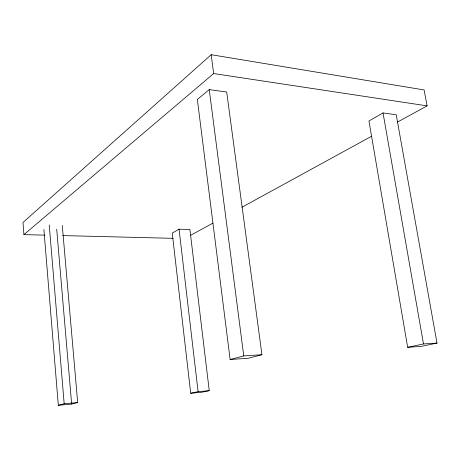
<?xml version="1.0" encoding="UTF-8"?>
<svg xmlns="http://www.w3.org/2000/svg" width="460" height="460" viewBox="0 0 460 460"><rect width="100%" height="100%" fill="white"/><g stroke="black" fill="none" stroke-linecap="round" stroke-linejoin="round"><path stroke-width="0.69" d="M397.492 122.072L427.093 105.869L424.108 89.941L211.18 54.705L23 222.473L23.931 234.623L44.735 235.14M23.931 234.623L213.658 73.548L427.093 105.869M209.237 89.608L197.34 99.412L230.126 359.496L248.043 358.282L261.947 354.729L226.694 92.029L209.237 89.608L243.754 355.925L230.126 359.496M179.066 229.183L172.247 233.099L190.699 393.248L201.739 392.248L209.242 390.672L189.917 229.528L179.066 229.183L198.093 391.678L190.699 393.248M383.03 112.936L368.96 120.997L407.663 347.311L421.067 346.409L437 343.068L396.232 114.776L383.03 112.936L423.493 343.953L437 343.068M190.279 235.514L212.951 223.106M241.925 207.242L371.668 136.212M43.884 229.494L58.322 405.294L64.181 403.771L77.682 402.552L62.284 225.509M58.322 405.294L71.651 404.081L77.682 402.552M407.663 347.311L423.493 343.953M198.093 391.678L209.242 390.672M243.754 355.925L261.947 354.729M62.669 235.583L173.132 238.332M211.18 54.705L213.658 73.548M56.701 229.183L71.651 404.081M49.237 225.061L64.181 403.771"/></g></svg>
